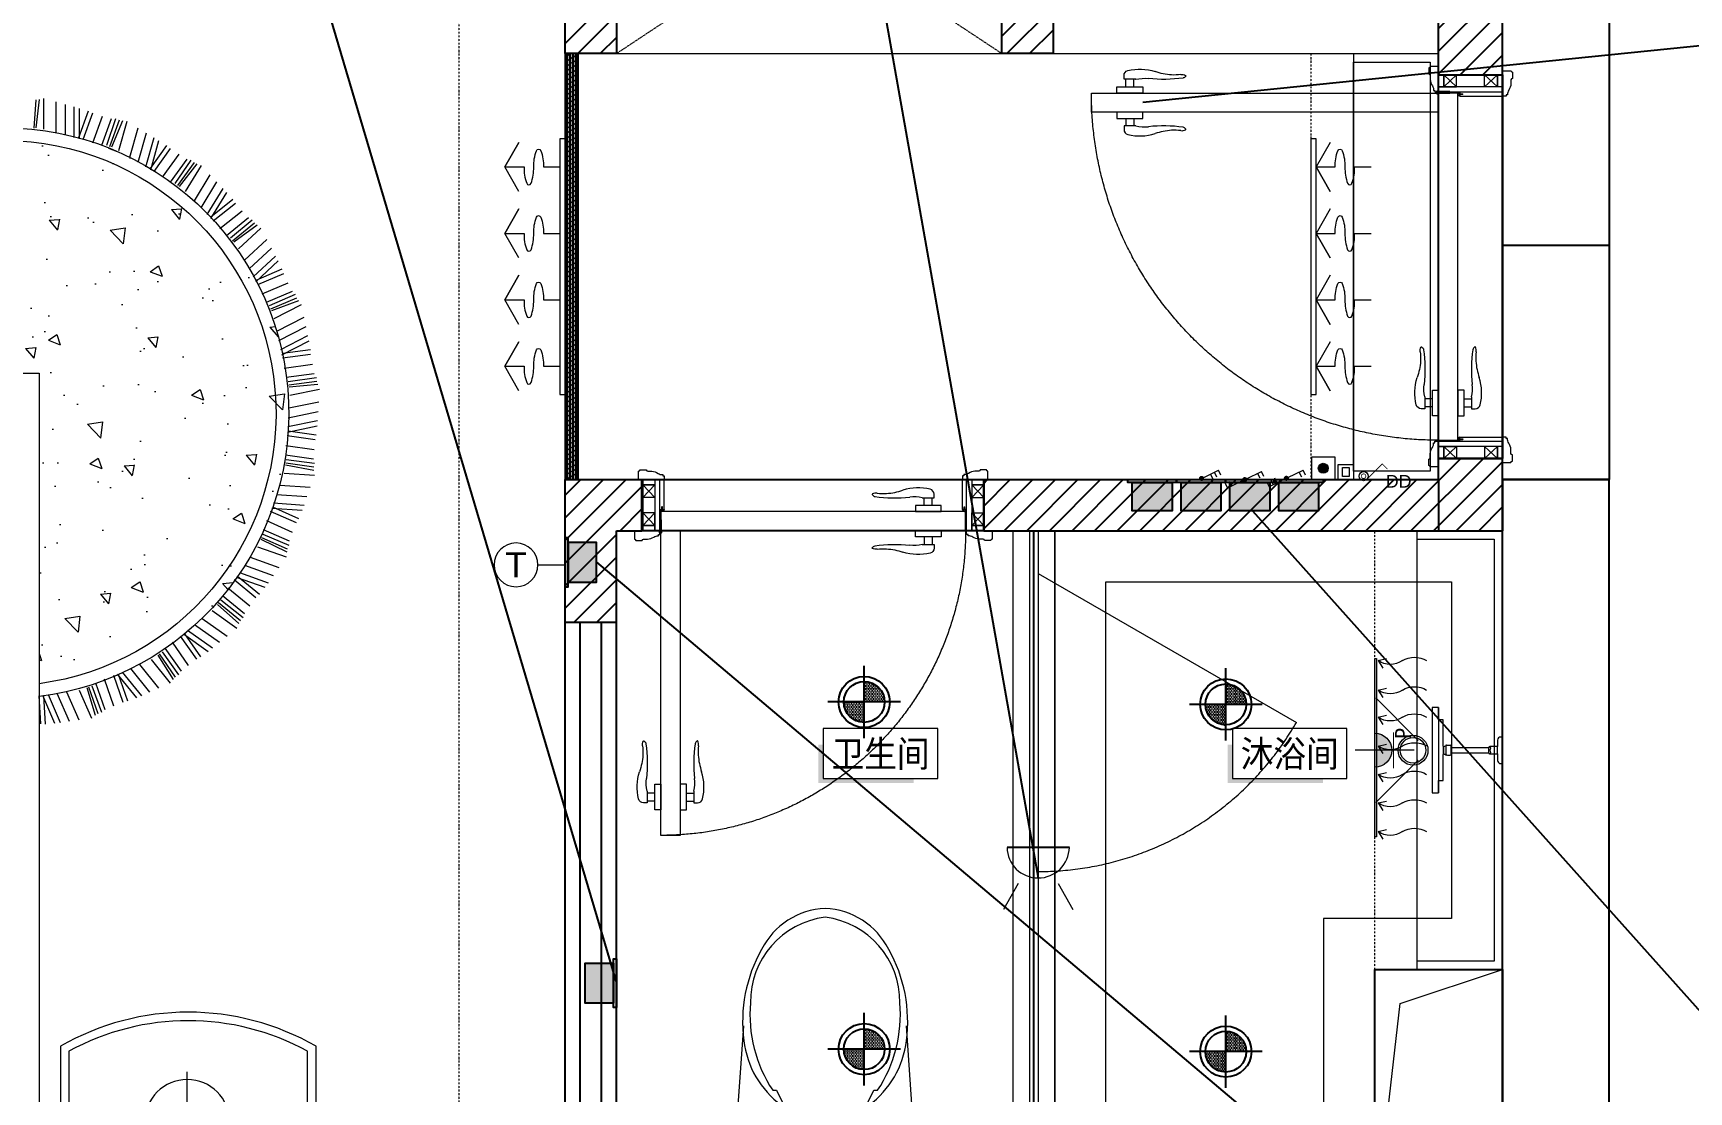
# Model space of a CAD drawing. Header units: millimetres. Extents: x 130143 to 328923, y 19139 to 134795.
# Drawn here: x 225500 to 231330, y 31459 to 35187 of the extents above; entities that cross this region are included whole.
import ezdxf
from ezdxf.enums import TextEntityAlignment as Align

# ---------------------------------------------------------------- set-up
doc = ezdxf.new("R2010")
doc.units = ezdxf.units.MM
doc.header["$LTSCALE"] = 10
for name, pattern in [('ACAD_ISO03W100', [30, 12, -18]), ('DASH', [8.89, 6.35, -2.54]), ('DASHDOT2', [12.7, 6.35, -3.175, 0, -3.175]), ('DASHED2', [0.375, 0.25, -0.125]), ('DOTE', [61.468, 50.8, -5.08, 0.508, -5.08]), ('HIDDEN', [9.525, 6.35, -3.175])]:
    doc.linetypes.add(name, pattern=pattern)
doc.layers.get('Defpoints').update_dxf_attribs({"color": 250})
for name, color, linetype in [('EM-开关插座(0.12)-DOM', 61, 'Continuous'), ('T★★05-天花灯具', 4, 'Continuous'), ('WALL_NEW【新建墙体】', 4, 'Continuous'), ('WALL_REMOVE【拆除墙体】', 6, 'Continuous'), ('WALL【墙体】', 7, 'Continuous'), ('新建墙体图', 255, 'Continuous')]:
    doc.layers.add(name, color=color, linetype=linetype)
for name, color, linetype, lineweight in [('FC-Doorsill【门槛线】', 8, 'Continuous', 0), ('FC-Material【地坪分割线】', 138, 'Continuous', 0), ('FF-ART【装饰、挂画】', 120, 'Continuous', 0), ('FF-Door【门】', 51, 'Continuous', 0), ('FF-FIXT【洁具】', 31, 'Continuous', 0), ('FF-MT【门套】', 20, 'Continuous', 0), ('FF-Socket【电气】', 124, 'Continuous', 0), ('FF-Text【平面文字】', 2, 'Continuous', 0), ('FF-【活动成品家具】', 51, 'Continuous', 0), ('Fine【细线】', 250, 'Continuous', 0), ('RC-Lamplight【灯带】', 205, 'DASHDOT2', 0), ('RC-Lamps【天花灯具】', 2, 'Continuous', 0), ('RC-Modelling【天花造型】', 30, 'Continuous', 0), ('邦威智能化', 7, 'Continuous', 18)]:
    doc.layers.add(name, color=color, linetype=linetype, lineweight=lineweight)
doc.styles.add('ar', font='arial.ttf')
doc.styles.add('宋体', font='', dxfattribs={"width": 0.8})
doc.styles.add('文字', font='')
doc.styles.get('宋体').set_extended_font_data('SimSun')
doc.styles.get('文字').set_extended_font_data('SimSun')

# ---------------------------------------------------------------- blocks, each defined once
blk = doc.blocks.new('马桶平面15')
at = {"color": 251}
for p, q in [((-182.4, 735.2), (-182.4, 743.3)), ((-175.9, 735.1), (-175.9, 743.3)), ((-168.6, 743.3), (-168.6, 735.1)), ((-164.1, 735.1), (-187.7, 735.1))]:
    blk.add_line(p, q, dxfattribs=at)
for points in [[(-171.3, 714.9, 0.288575), (-152.8, 725.1, 0.464141), (-158.6, 735.1), (-164.1, 735.1), (-164.1, 743.3), (-187.7, 743.3), (-187.7, 743.3), (-187.7, 735.1), (-193.2, 735.1, 0.464141), (-199, 725.1, 0.288575), (-180.5, 714.9)], [(-61.5, 462.9), (-61.5, 484.4, -1), (-38, 484.4), (-38, 480.5)], [(109.7, 462.9), (109.7, 484.4, 1), (86.2, 484.4), (86.2, 480.5)], [(26.7, 460.2), (121.9, 460.2), (138.7, 426.6), (147.1, 426.6, -0.17108), (199.3, 221.2, -0.383832), (24.1, 20.6, -0.383832), (-151.1, 221.2, -0.17108), (-98.9, 426.6), (-90.5, 426.6), (-73.7, 460.2), (121.9, 460.2)]]:
    blk.add_lwpolyline(points, format="xyb", dxfattribs=at)
for points in [[(24.1, 519.2, -0.023855), (-216.9, 530.8, -0.42765), (-242.5, 555.3), (-242.5, 695.1, -0.382307), (-220.4, 714.9), (24.1, 714.9), (268.6, 714.9, -0.382307), (290.7, 695.1), (290.7, 555.3, -0.42765), (265.1, 530.8, -0.023855)], [(24.1, 0, -0.272339), (-125.1, 96, -0.163159), (-166.6, 310.4, -0.20934), (-78.5, 461.5), (24.1, 461.5), (126.7, 461.5, -0.20934), (214.8, 310.4, -0.163159), (173.3, 96, -0.272339)]]:
    blk.add_lwpolyline(points, format="xyb", close=True)
for points in [[(-242.5, 617.1), (-242.5, 562.2), (-279.9, 562.2, -0.414214), (-289.9, 572.2), (-289.9, 607.1, -0.414214), (-279.9, 617.1)], [(-242.5, 617.1), (-242.5, 562.2), (-256.2, 562.2, -0.414214), (-266.2, 572.2), (-266.2, 607.1, -0.414214), (-256.2, 617.1)], [(-54.5, 475.5), (-54.5, 470.3, 0.414214), (-49.5, 465.3), (-38.7, 465.3, 0.58538), (-38.5, 470.3), (-38.5, 475.5, 0.58538), (-38.7, 480.5), (-49.5, 480.5, 0.414214)], [(102.7, 475.5), (102.7, 470.3, -0.414214), (97.7, 465.3), (86.9, 465.3, -0.58538), (86.7, 470.3), (86.7, 475.5, -0.58538), (86.9, 480.5), (97.7, 480.5, -0.414214)]]:
    blk.add_lwpolyline(points, format="xyb", close=True, dxfattribs=at)
for points in [[(-184.4, 527.9), (-167.1, 275.7)], [(232.6, 527.9), (215.3, 275.7)]]:
    blk.add_lwpolyline(points)
for centre, radius, start, end in [((-185.1, 755.7), 31.4, 242.8818, 319.142), ((-173.5, 774.1), 53.1, 240.7977, 292.8926), ((-262.7, 600.1), 28.1, 165.5916, 262.7603), ((-267.7, 612.3), 22.8, 193.4235, 273.8412), ((-231.7, 638.1), 46.4, 221.9148, 256.4413), ((180.7, 814.1), 492.5, 204.8643, 210.765)]:
    blk.add_arc(centre, radius, start, end, dxfattribs=at)
blk = doc.blocks.new('花洒平面')
at = {"color": 8}
for p, q in [((0, 207.8), (0, 345.7)), ((-23.2, 198.2), (-122.7, 297.6)), ((23.2, 198.2), (122.7, 297.6)), ((100, 150), (-100, 150)), ((11, 121.4), (-11, 121.4)), ((10, 139.4), (-10, 139.4)), ((9.5, 133.4), (-9.5, 133.4)), ((7.6, 138.4), (-7.5, 138.4)), ((6, 119.4), (-6, 119.4)), ((-8.5, 12), (8.5, 12)), ((-6.5, 32), (6.5, 32))]:
    blk.add_line(p, q, dxfattribs=at)
blk.add_lwpolyline([(11, 131.4, 0.992115), (11, 133.4), (9.5, 133.4, 0.130917), (7.6, 138.4), (9.5, 138.4, 0.413995), (10, 139.4), (71.3, 139.4), (71.3, 150), (100, 150), (100, 165), (-100, 165), (-100, 150), (-71.3, 150), (-71.3, 139.4), (-10, 139.4, 0.413995), (-9.5, 138.4), (-7.5, 138.4, 0.130917), (-9.5, 133.4), (-11, 133.4, 0.992115), (-11, 131.4, 0.003958), (-11, 131.4, 0.080962), (-11, 121.4, 1), (-11, 119.4), (-6, 119.4), (-6, 32), (-6.5, 32, 0.414214), (-8.5, 30), (-8.5, 12), (-21, 12, 0.261972), (-31, 7), (-31, 0), (31, 0), (31, 7, 0.261972), (21, 12), (8.5, 12), (8.5, 30, 0.414214), (6.5, 32), (6, 32), (6, 119.4), (11, 119.4, 1), (11, 121.4, 0.080962), (11, 131.4)], format="xyb")
blk.add_lwpolyline([(8.5, 30, -0.375464), (2.6, 29, 0.238002), (-2.6, 29, -0.375464), (-8.5, 30)], format="xyb", dxfattribs=at)
for radius in [35, 30]:
    blk.add_circle((0, 210), radius, dxfattribs=at)
blk = doc.blocks.new('1800平10108344')
h = blk.add_hatch()
h.set_pattern_fill('AR-CONC', color=8, scale=40, style=0)
h.set_pattern_definition([(50, (-6066.9, -21172.5), (286.904, -25.1009), [30, -330]), (355, (-6066.9, -21172.5), (-55.5005, 300.877), [24, -264]), (100.4514, (-6043, -21174.58), (231.4038, 275.7758), [25.496, -280.457]), (46.1842, (-6066.9, -21092.5), (426.8964, -66.2076), [45, -495]), (96.6356, (-6031.33, -21098), (373.865, 389.647), [38.244, -420.685]), (351.1842, (-6066.9, -21092.5), (373.865, 389.6474), [36, -396]), (21, (-6026.9, -21112.5), (238.7628, -161.0476), [30, -330]), (326, (-6026.9, -21112.5), (97.326, 290.06), [24, -264]), (71.4514, (-6007, -21125.9), (336.089, 129.0122), [25.496, -280.457]), (37.5, (-6066.9, -21172.49), (4.86394, 133.15754), [0, -260.8, 0, -268, 0, -265]), (7.5, (-6066.9, -21172.49), (105.2278, 157.7647), [0, -152.8, 0, -254.8, 0, -101]), (327.5, (-6156.1, -21172.49), (213.52897, -9.02195), [0, -100, 0, -312, 0, -414]), (317.5, (-6196.1, -21172.49), (233.2745, 40.042), [0, -130, 0, -207.2, 0, -294])])
h.paths.add_polyline_path([(895.8, -677.7), (147.8, -677.7, 2.020977), (895.8, 81.4)])
at = {"ltscale": 300}
for p, q in [((895.8, -677.7), (895.8, 1322.3)), ((-904.2, -677.7), (895.8, -677.7))]:
    blk.add_line(p, q, dxfattribs=at)
at = {"color": 8}
for p, q in [((1243.4, 1203), (1243.4, 962.6)), ((899.7, 145.8), (895.5, 79.5)), ((903.8, 78.5), (932.2, 144.2)), ((910.9, 146.3), (906.7, 79.9)), ((916.7, 76.7), (945.1, 142.4)), ((937.5, 73.8), (965.9, 139.5)), ((960.2, 70.6), (988.6, 136.3)), ((989.9, 66.4), (1018.3, 132.1)), ((1027.8, 125.9), (1008.4, 61.1)), ((1034.2, 122), (1012.2, 59.2)), ((1042.9, 119.1), (1020.2, 56.7)), ((1050.7, 112.5), (1028.8, 49.7)), ((1070.9, 103.7), (1048.9, 40.9)), ((1093.2, 95), (1071.3, 32.2)), ((1079, 29), (1124.1, 84.6)), ((1104.1, 92.4), (1082.2, 29.6)), ((1090.9, 23.8), (1136, 79.4)), ((1110.1, 15.4), (1155.2, 71)), ((1131.2, 6.2), (1176.3, 61.8)), ((1158.6, -5.8), (1203.7, 49.8)), ((1211.2, 41.2), (1175, -15.9)), ((1216.2, 35.7), (1178.2, -18.8)), ((1223.9, 30.6), (1185.2, -23.4)), ((1229.7, 22.1), (1191.6, -32.4)), ((1246.7, 8.2), (1208.6, -46.3)), ((1265.8, -6.2), (1227.8, -60.7)), ((1234.4, -65.9), (1292.8, -24.5)), ((1275.6, -11.6), (1237.6, -66.1)), ((1244.4, -74.1), (1302.8, -32.7)), ((1260.6, -87.4), (1319.1, -46)), ((1278.4, -101.9), (1336.8, -60.5)), ((1301.6, -120.9), (1360, -79.5)), ((1364.9, -89.8), (1314.6, -135)), ((1368.3, -96.5), (1316.9, -138.7)), ((1374.3, -103.4), (1322.4, -145)), ((1377.5, -113.1), (1326.2, -155.4)), ((1390.2, -131.1), (1338.8, -173.4)), ((1404.7, -150.2), (1353.4, -192.4)), ((1358.3, -199.2), (1425.8, -175.1)), ((1412.7, -158), (1361.3, -200.3)), ((1365.8, -209.8), (1433.2, -185.7)), ((1377.8, -227), (1445.3, -202.9)), ((1391, -245.8), (1458.4, -221.7)), ((1408.2, -270.3), (1475.6, -246.2)), ((1477.6, -257.4), (1417, -287.4)), ((1479, -264.7), (1418.2, -291.5)), ((1483, -273.1), (1421.8, -299.1)), ((1483.5, -283.3), (1422.6, -310.1)), ((1490.8, -304), (1429.9, -330.8)), ((1499.7, -326.3), (1438.8, -353.1)), ((1505.2, -336), (1444.4, -362.8)), ((1441.8, -360.9), (1513.2, -355.9)), ((1446.1, -373.2), (1517.5, -368.2)), ((1453, -393), (1524.4, -388)), ((1460.7, -414.7), (1532.1, -409.7)), ((1470.6, -442.9), (1542, -437.9)), ((1540.9, -449.2), (1474.4, -461.7)), ((1540.3, -456.7), (1474.5, -466.1)), ((1541.8, -465.7), (1475.9, -474.3)), ((1539.5, -475.7), (1473.7, -485.1)), ((1541, -497.7), (1475.1, -507.1)), ((1543.5, -521.5), (1477.7, -530.9)), ((1478.4, -539.3), (1548.5, -553.7)), ((1546.2, -532.4), (1480.4, -541.8)), ((1479.3, -552.2), (1549.4, -566.7)), ((1480.6, -573.1), (1550.8, -587.6)), ((1482.1, -596.1), (1552.3, -610.5)), ((1546.5, -667.1), (1480.7, -657.6)), ((1547.5, -658), (1481.6, -649.3)), ((1550, -651), (1482.7, -645.1)), ((1484.1, -626), (1554.2, -640.4)), ((1537.1, -697.7), (1471.2, -689)), ((1541.6, -676.2), (1475.7, -667.5)), ((1463, -733.5), (1526.6, -766.4)), ((1465.6, -720.8), (1529.3, -753.7)), ((1532.8, -732.5), (1466.9, -723.8)), ((1533.1, -721.3), (1467.2, -712.6)), ((1453.9, -776.5), (1517.5, -809.4)), ((1458.6, -754.1), (1522.2, -786.9)), ((1447.7, -805.9), (1511.3, -838.7)), ((1489.5, -869.7), (1428.4, -843.6)), ((1496.7, -862.4), (1435.9, -835.4)), ((1500.1, -853.8), (1439, -827.7)), ((1504.4, -847.8), (1441.2, -823.9)), ((1404.3, -892.2), (1456.7, -941)), ((1469.2, -910.9), (1408, -884.8)), ((1479.4, -889.2), (1418.2, -863)), ((1388.6, -922.3), (1441, -971.1)), ((1398.3, -903.8), (1450.7, -952.5)), ((1465.8, -921.6), (1404.7, -895.4)), ((1364.1, -969.3), (1416.5, -1018)), ((1378, -942.7), (1430.4, -991.5)), ((1387.2, -1042.1), (1335.4, -1000.4)), ((1396, -1036.9), (1344.8, -994.6)), ((1401.6, -1029.6), (1349.8, -987.9)), ((1407.4, -1024.9), (1352.9, -984.9)), ((1350.4, -1085.6), (1298.6, -1043.9)), ((1299, -1040.7), (1336.4, -1101.8)), ((1356.4, -1076.2), (1304.6, -1034.5)), ((1372.1, -1058.1), (1320.3, -1016.4)), ((1260.1, -1082.2), (1297.4, -1143.3)), ((1275.8, -1065.5), (1313.1, -1126.6)), ((1290.2, -1050.2), (1327.5, -1111.3)), ((1242.1, -1180.4), (1203.5, -1126.3)), ((1252, -1177.8), (1214.1, -1123.2)), ((1259.4, -1172.3), (1220.8, -1118.2)), ((1266.3, -1169.4), (1224.6, -1116.1)), ((1239.5, -1104.1), (1276.8, -1165.2)), ((1146.5, -1162), (1165.9, -1230.9)), ((1194.9, -1212.4), (1156.3, -1158.3)), ((1157.6, -1155.3), (1177, -1224.2)), ((1203.3, -1205), (1164.7, -1150.9)), ((1223.3, -1191.7), (1184.7, -1137.6)), ((1083.2, -1200.3), (1102.6, -1269.2)), ((1108.9, -1184.8), (1128.3, -1253.7)), ((1128.5, -1172.9), (1148, -1241.8)), ((935.6, -1242.7), (935.7, -1314.3)), ((957.8, -1236.6), (957.9, -1308.2)), ((978, -1231), (978.1, -1302.6)), ((1011, -1292.5), (988.4, -1230)), ((990.5, -1227.5), (990.6, -1299.1)), ((1021.1, -1287.6), (998.5, -1225.1)), ((1043.9, -1280.3), (1021.3, -1217.8)), ((1065.1, -1274.4), (1042.5, -1211.9)), ((1075.4, -1274.6), (1053.6, -1211.8)), ((1083.9, -1271.3), (1061.3, -1208.8)), ((1091.3, -1270.3), (1065.6, -1207.8)), ((888.3, -1319.3), (883.4, -1253)), ((895.6, -1320.4), (887.7, -1253.2)), ((906.7, -1250.7), (906.9, -1322.3))]:
    blk.add_line(p, q, dxfattribs=at)
at = {"ltscale": 300}
blk.add_lwpolyline([(1545.8, 1322.3), (1545.8, 902.3, -0.266667), (945.8, 902.3), (945.8, 1322.3)], format="xyb", dxfattribs=at)
at = {"color": 8}
blk.add_lwpolyline([(1525.8, 1322.3), (1525.8, 914, -0.256108), (965.8, 914), (965.8, 1322.3)], format="xyb", dxfattribs=at)
blk.add_circle((1243.4, 1080), 99.6, dxfattribs=at)
at = {"ltscale": 300}
blk.add_arc((811.5, -583.5), 670.3, 188.0791, 82.7724, dxfattribs=at)
at = {"color": 8}
blk.add_arc((811.5, -583.5), 640.3, 188.4604, 82.4318, dxfattribs=at)
blk = doc.blocks.new('DOORBLK101')
blk.add_line((-0.5, 0), (0, 0.866))
at = {"color": 8, "linetype": 'HIDDEN', "ltscale": 10}
blk.add_arc((-0.5, 0), 1, 0, 60, dxfattribs=at)
blk = doc.blocks.new('hlw_3_1200_120')
for p, q in [((-0.5, 0.05), (0.5, 0.05)), ((-0.5, -0.05), (0.5, -0.05))]:
    blk.add_line(p, q)
at = {"linetype": 'HIDDEN', "ltscale": 15}
for p, q in [((-0.5, 0.0208), (0.5, 0.0208)), ((-0.5, -0.0208), (0.5, -0.0208))]:
    blk.add_line(p, q, dxfattribs=at)
blk = doc.blocks.new('门套线03')
at = {"ltscale": 100}
blk.add_lwpolyline([(60, 0), (60, 19.7, -0.339185), (56.6, 23.1), (42, 23.1, -0.360475), (38.5, 19.7), (29.2, 19.7, 0.137802), (14.5, 14.7, -0.16589), (3.4, 11.9), (3.4, 8.7), (0, 8.7), (0, 0)], format="xyb", close=True, dxfattribs=at)
blk = doc.blocks.new('HL_Door_Hinge')
at = {"color": 0, "linetype": 'DOTE', "ltscale": 0.04}
for p, q in [((-4, 3), (4, 3)), ((0, -1), (0, 7))]:
    blk.add_line(p, q, dxfattribs=at)
at = {"color": 0, "linetype": 'DASH', "ltscale": 5}
for p, q in [((-2, -26), (-2, 0.8)), ((-0.5, -26), (-0.5, 0)), ((0.5, -26), (0.5, 0)), ((2, -26), (2, 0.8)), ((-0.5, -26), (-2, -26)), ((0.5, -26), (2, -26))]:
    blk.add_line(p, q, dxfattribs=at)
for radius in [3, 2]:
    blk.add_circle((0, 3), radius, dxfattribs=at)
blk = doc.blocks.new('HL_Door_Seal')
at = {"color": 0}
for p, q in [((5, 0), (-5, 0)), ((-1, 6), (-0.5, 6.5)), ((-1, 6), (-0.5, 6)), ((-1, 5.5), (-0.5, 6)), ((-1, 5.5), (-0.5, 5.5)), ((-1, 5), (-0.5, 5.5)), ((-1, 4.5), (-0.5, 5)), ((-1, 5), (-0.5, 5)), ((-1, 4.5), (-0.5, 4.5)), ((-1, 4), (-0.5, 4.5)), ((-1, 4), (-0.5, 4)), ((-1, 3.5), (-0.5, 4)), ((-1, 3.5), (-0.5, 3.5)), ((-1, 3), (-0.5, 3.5)), ((-1, 3), (-0.5, 3)), ((-1, 2.5), (-0.5, 3)), ((-1, 2.5), (-0.5, 2.5)), ((-1, 2), (-0.5, 2.5)), ((-1, 2), (-0.5, 2)), ((-1, 1.5), (-0.5, 2)), ((-1, 1.5), (-0.5, 1.5)), ((-1, 1), (-0.5, 1.5)), ((-1, 1), (-0.5, 1)), ((-1, 0.5), (-0.5, 1)), ((-1, 0.5), (-0.5, 0.5)), ((-1, 0), (-0.5, 0.5)), ((-0.5, 6.5), (0.5, 6.5)), ((1, 6), (0.5, 6.5)), ((1, 6), (0.5, 6)), ((1, 5.5), (0.5, 6)), ((1, 5.5), (0.5, 5.5)), ((1, 5), (0.5, 5.5)), ((1, 5), (0.5, 5)), ((1, 4.5), (0.5, 5)), ((1, 4.5), (0.5, 4.5)), ((1, 4), (0.5, 4.5)), ((1, 4), (0.5, 4)), ((1, 3.5), (0.5, 4)), ((1, 3.5), (0.5, 3.5)), ((1, 3), (0.5, 3.5)), ((1, 3), (0.5, 3)), ((1, 2.5), (0.5, 3)), ((1, 2.5), (0.5, 2.5)), ((1, 2), (0.5, 2.5)), ((1, 2), (0.5, 2)), ((1, 1.5), (0.5, 2)), ((1, 1.5), (0.5, 1.5)), ((1, 1), (0.5, 1.5)), ((1, 1), (0.5, 1)), ((1, 0.5), (0.5, 1)), ((1, 0.5), (0.5, 0.5)), ((1, 0), (0.5, 0.5))]:
    blk.add_line(p, q, dxfattribs=at)
blk.add_lwpolyline([(-3.9, -1, 0.774597), (3.9, -1)], format="xyb", close=True, dxfattribs=at)
blk.add_arc((0, 0), 5, 180, 0.0005, dxfattribs=at)
blk = doc.blocks.new('门把手02')
at = {"color": 250}
for p, q in [((-13.5, 32.2), (-13.5, 40.9)), ((-30.4, 14.6), (-15.2, 14.6)), ((-30.4, 0), (-30.4, 14.6)), ((30.4, 0), (-30.4, 0)), ((-15.2, 14.6), (19.6, 14.6)), ((-15.2, 14.6), (19.6, 14.6)), ((12.9, 32.2), (-13.5, 32.2)), ((-9.4, 14.6), (-9.4, 32.2)), ((9.4, 14.6), (9.4, 32.2)), ((19.6, 14.6), (30.4, 14.6)), ((30.4, 14.6), (30.4, 0))]:
    blk.add_line(p, q, dxfattribs=at)
at = {"color": 250, "extrusion": (0, 0, -1)}
for centre, major_axis, start_param, end_param in [((-1.3, 40.9), (-8.59, 8.59), 5.497787, 6.813202), ((23.4, -64.1), (-0.1, 120), -0.233047, 0.306451), ((107.8, 189.2), (1.8, 147), 3.194781, 3.464277), ((105.2, 172), (-91.7, 91.7), 3.813778, 3.981187), ((122.5, 24), (-13.7, 13.7), 0.647464, 1.248663), ((124, 43.6), (5.92, 5.92), 1.238085, 2.228964), ((130.6, 40.4), (-0.729, 0.729), 1.325662, 2.819982), ((12.9, 37.2), (3.58, 3.58), 2.124304, 2.356194), ((33.8, -51.4), (0, 86), -0.231441, 0.114669), ((79.3, 368.4), (-0.1, 336.3), 3.005111, 3.247916)]:
    blk.add_ellipse(centre, major_axis=major_axis, ratio=1, start_param=start_param, end_param=end_param, dxfattribs=at)
blk = doc.blocks.new('hld_1_720_120_门把手02_门套线03_45_0_0_3_40_0_1_1')
at = {"layer": 'FC-Doorsill【门槛线】'}
for p, q in [((-0.5, 0.075), (0.5, 0.075)), ((-0.5, -0.075), (0.5, -0.075))]:
    blk.add_line(p, q, dxfattribs=at)
at = {"layer": 'FF-Door【门】'}
blk.add_lwpolyline([(-0.446875, 0.075), (-0.390625, 0.075), (-0.390625, 0.96875), (-0.446875, 0.96875)], close=True, dxfattribs=at)
at = {"layer": 'FF-Door【门】', "color": 250, "linetype": 'ACAD_ISO03W100', "ltscale": 0.104167}
blk.add_lwpolyline([(-0.446875, 0.075), (0.446875, 0.075), (0.446875, 0.01875), (-0.446875, 0.01875)], close=True, dxfattribs=at)
at = {"layer": 'FF-Door【门】', "color": 8, "linetype": 'HIDDEN', "ltscale": 60}
blk.add_arc((-0.446875, 0.075), 0.89375, 0, 90, dxfattribs=at)
at = {"layer": 'FF-MT【门套】', "color": 250}
for p, q in [((-0.465, 0.06), (-0.5, 0.0225)), ((-0.465, 0.0225), (-0.5, 0.06)), ((0.465, 0.06), (0.5, 0.0225)), ((0.465, 0.0225), (0.5, 0.06)), ((-0.5, -0.0225), (-0.465, -0.06)), ((-0.5, -0.06), (-0.465, -0.0225)), ((0.5, -0.0225), (0.465, -0.06)), ((0.5, -0.06), (0.465, -0.0225))]:
    blk.add_line(p, q, dxfattribs=at)
for points in [[(-0.5, 0.075), (-0.465, 0.075), (-0.465, 0.06), (-0.5, 0.06)], [(-0.465, 0.06), (-0.465, 0.0225), (-0.5, 0.0225), (-0.5, 0.06)], [(-0.465, 0.075), (-0.45, 0.075), (-0.45, -0.075), (-0.465, -0.075)], [(0.465, 0.075), (0.45, 0.075), (0.45, -0.075), (0.465, -0.075)], [(0.5, 0.075), (0.465, 0.075), (0.465, 0.06), (0.5, 0.06)], [(0.465, 0.06), (0.465, 0.0225), (0.5, 0.0225), (0.5, 0.06)], [(-0.5, -0.0225), (-0.5, -0.06), (-0.465, -0.06), (-0.465, -0.0225)], [(0.5, -0.0225), (0.5, -0.06), (0.465, -0.06), (0.465, -0.0225)], [(-0.5, -0.075), (-0.465, -0.075), (-0.465, -0.06), (-0.5, -0.06)], [(0.5, -0.075), (0.465, -0.075), (0.465, -0.06), (0.5, -0.06)]]:
    blk.add_lwpolyline(points, close=True, dxfattribs=at)
at = {"layer": 'FF-MT【门套】'}
for points in [[(-0.5, 0.075), (-0.45, 0.075), (-0.45, 0.0125), (-0.4375, 0.0125), (-0.4375, -0.075), (-0.5, -0.075)], [(0.5, 0.075), (0.45, 0.075), (0.45, 0.0125), (0.4375, 0.0125), (0.4375, -0.075), (0.5, -0.075)]]:
    blk.add_lwpolyline(points, close=True, dxfattribs=at)
at = {"layer": 'FF-Door【门】', "color": 250, "yscale": 0.00125, "zscale": 0.00125}
for name, p, xscale, rotation in [('门把手02', (-0.446875, 0.85625), -0.00125, 90.00000000000593), ('门把手02', (-0.390625, 0.85625), 0.00125, 270.0000000000178), ('HL_Door_Seal', (-0.44375, 0.0125), 0.00125, 180.0000000000119), ('HL_Door_Seal', (0.44375, 0.0125), -0.00125, 180)]:
    blk.add_blockref(name, p, dxfattribs=dict(at, xscale=xscale, rotation=rotation))
at = {"layer": 'FF-Door【门】', "color": 250, "zscale": 0.00125}
for name, p, xscale, yscale in [('门把手02', (0.3375, 0.075), -0.00125, 0.00125), ('HL_Door_Hinge', (-0.448437, 0.075), 0.00125, 0.00125), ('门把手02', (0.3375, 0.01875), -0.00125, -0.00125)]:
    blk.add_blockref(name, p, dxfattribs=dict(at, xscale=xscale, yscale=yscale))
at = {"layer": 'FF-MT【门套】', "zscale": 0.00125}
for p, xscale, yscale in [((-0.45, 0.075), -0.00125, 0.00125), ((0.45, 0.075), 0.00125, 0.00125), ((-0.4375, -0.075), -0.00125, -0.00125), ((0.4375, -0.075), 0.00125, -0.00125)]:
    blk.add_blockref('门套线03', p, dxfattribs=dict(at, xscale=xscale, yscale=yscale))
blk = doc.blocks.new('*U127')
at = {"color": 150}
blk.add_lwpolyline([(-5.38, -2.34), (5.38, -2.34), (5.38, 2.33), (-5.38, 2.33), (-5.38, -2.34)], dxfattribs=at)
at = {"color": 150, "ltscale": 4}
for points in [[(-5.38, 0.83), (-5.83, 0.83), (-5.38, -2.34), (-5.83, -2.79)], [(3.13, -2.34), (3.13, -2.79), (-5.38, -2.34), (-5.83, -2.79)]]:
    blk.add_solid(points, dxfattribs=at)
at = {"color": 2, "ltscale": 4, "style": '文字', "width": 0.9, "flags": 8}
blk.add_attdef('功能区文字', text='', height=2.5, dxfattribs=at).set_placement((0.01, -0.03), align=Align.MIDDLE_CENTER)
blk = doc.blocks.new('hld_1_820_150_门把手02_门套线03_45_0_0_3_40_0_1_1')
at = {"layer": 'FC-Doorsill【门槛线】'}
for p, q in [((-0.5, 0.0833), (0.5, 0.0833)), ((-0.5, -0.0833), (0.5, -0.0833))]:
    blk.add_line(p, q, dxfattribs=at)
at = {"layer": 'FF-Door【门】'}
blk.add_lwpolyline([(-0.4528, 0.0833), (-0.4028, 0.0833), (-0.4028, 0.9889), (-0.4528, 0.9889)], close=True, dxfattribs=at)
at = {"layer": 'FF-Door【门】', "color": 250, "linetype": 'ACAD_ISO03W100', "ltscale": 0.104167}
blk.add_lwpolyline([(-0.4528, 0.0833), (0.4528, 0.0833), (0.4528, 0.0333), (-0.4528, 0.0333)], close=True, dxfattribs=at)
at = {"layer": 'FF-Door【门】', "color": 8, "linetype": 'HIDDEN', "ltscale": 60}
blk.add_arc((-0.4528, 0.0833), 0.9056, 0, 90, dxfattribs=at)
at = {"layer": 'FF-MT【门套】', "color": 250}
for p, q in [((-0.4689, 0.07), (-0.5, 0.0367)), ((-0.4689, 0.0367), (-0.5, 0.07)), ((0.4689, 0.07), (0.5, 0.0367)), ((0.4689, 0.0367), (0.5, 0.07)), ((-0.5, -0.0367), (-0.4689, -0.07)), ((-0.5, -0.07), (-0.4689, -0.0367)), ((0.5, -0.0367), (0.4689, -0.07)), ((0.5, -0.07), (0.4689, -0.0367))]:
    blk.add_line(p, q, dxfattribs=at)
for points in [[(-0.5, 0.0833), (-0.4689, 0.0833), (-0.4689, 0.07), (-0.5, 0.07)], [(-0.4689, 0.07), (-0.4689, 0.0367), (-0.5, 0.0367), (-0.5, 0.07)], [(-0.4689, 0.0833), (-0.4556, 0.0833), (-0.4556, -0.0833), (-0.4689, -0.0833)], [(0.4689, 0.0833), (0.4556, 0.0833), (0.4556, -0.0833), (0.4689, -0.0833)], [(0.5, 0.0833), (0.4689, 0.0833), (0.4689, 0.07), (0.5, 0.07)], [(0.4689, 0.07), (0.4689, 0.0367), (0.5, 0.0367), (0.5, 0.07)], [(-0.5, -0.0367), (-0.5, -0.07), (-0.4689, -0.07), (-0.4689, -0.0367)], [(0.5, -0.0367), (0.5, -0.07), (0.4689, -0.07), (0.4689, -0.0367)], [(-0.5, -0.0833), (-0.4689, -0.0833), (-0.4689, -0.07), (-0.5, -0.07)], [(0.5, -0.0833), (0.4689, -0.0833), (0.4689, -0.07), (0.5, -0.07)]]:
    blk.add_lwpolyline(points, close=True, dxfattribs=at)
at = {"layer": 'FF-MT【门套】'}
for points in [[(-0.5, 0.0833), (-0.4556, 0.0833), (-0.4556, 0.0278), (-0.4444, 0.0278), (-0.4444, -0.0833), (-0.5, -0.0833)], [(0.5, 0.0833), (0.4556, 0.0833), (0.4556, 0.0278), (0.4444, 0.0278), (0.4444, -0.0833), (0.5, -0.0833)]]:
    blk.add_lwpolyline(points, close=True, dxfattribs=at)
at = {"layer": 'FF-Door【门】', "color": 250, "yscale": 0.001111111111111, "zscale": 0.001111111111111}
for name, p, xscale, rotation in [('门把手02', (-0.4528, 0.8889), -0.001111111111111, 90.00000000000593), ('门把手02', (-0.4028, 0.8889), 0.001111111111111, 270.0000000000178), ('HL_Door_Seal', (-0.45, 0.0278), 0.001111111111111, 180.0000000000119), ('HL_Door_Seal', (0.45, 0.0278), -0.001111111111111, 180)]:
    blk.add_blockref(name, p, dxfattribs=dict(at, xscale=xscale, rotation=rotation))
at = {"layer": 'FF-Door【门】', "color": 250, "zscale": 0.001111111111111}
for name, p, xscale, yscale in [('门把手02', (0.3556, 0.0833), -0.001111111111111, 0.001111111111111), ('HL_Door_Hinge', (-0.4542, 0.0833), 0.001111111111111, 0.001111111111111), ('门把手02', (0.3556, 0.0333), -0.001111111111111, -0.001111111111111)]:
    blk.add_blockref(name, p, dxfattribs=dict(at, xscale=xscale, yscale=yscale))
at = {"layer": 'FF-MT【门套】', "zscale": 0.001111111111111}
for p, xscale, yscale in [((-0.4556, 0.0833), -0.001111111111111, 0.001111111111111), ((0.4556, 0.0833), 0.001111111111111, 0.001111111111111), ((-0.4444, -0.0833), -0.001111111111111, -0.001111111111111), ((0.4444, -0.0833), 0.001111111111111, -0.001111111111111)]:
    blk.add_blockref('门套线03', p, dxfattribs=dict(at, xscale=xscale, yscale=yscale))
blk = doc.blocks.new('侧出风')
for points in [[(-291.5, 108.7), (-233.9, 141.6), (-176.3, 108.7), (-233.9, 141.6), (-233.9, 96.9, 0.094519), (-272.2, 90.6, 0.69809), (-272.2, 80.4, 0.094519), (-233.9, 74.1, -0.094519), (-195.6, 67.7, -0.69809), (-195.6, 57.6, -0.094519), (-233.9, 51.2), (-233.9, 12.5)], [(-135.6, 108.7), (-78, 141.6), (-20.3, 108.7), (-78, 141.6), (-78, 96.9, 0.094519), (-116.2, 90.6, 0.69809), (-116.2, 80.4, 0.094519), (-78, 74.1, -0.094519), (-39.7, 67.7, -0.69809), (-39.7, 57.6, -0.094519), (-78, 51.2), (-78, 12.5)], [(20.3, 108.7), (78, 141.6), (135.6, 108.7), (78, 141.6), (78, 96.9, 0.094519), (39.7, 90.6, 0.69809), (39.7, 80.4, 0.094519), (78, 74.1, -0.094519), (116.2, 67.7, -0.69809), (116.2, 57.6, -0.094519), (78, 51.2), (78, 12.5)], [(176.3, 108.7), (233.9, 141.6), (291.5, 108.7), (233.9, 141.6), (233.9, 96.9, 0.094519), (195.6, 90.6, 0.69809), (195.6, 80.4, 0.094519), (233.9, 74.1, -0.094519), (272.2, 67.7, -0.69809), (272.2, 57.6, -0.094519), (233.9, 51.2), (233.9, 12.5)]]:
    blk.add_lwpolyline(points, format="xyb")
blk.add_lwpolyline([(-300, 0), (300, 0), (300, 12.5), (-300, 12.5)], close=True)
blk = doc.blocks.new('侧回风')
for points in [[(-291.5, 45.4), (-233.9, 12.5), (-176.3, 45.4), (-233.9, 12.5), (-233.9, 57.2, -0.094519), (-272.2, 63.5, -0.69809), (-272.2, 73.7, -0.094519), (-233.9, 80, 0.094519), (-195.6, 86.3, 0.69809), (-195.6, 96.5, 0.094519), (-233.9, 102.8), (-233.9, 141.6)], [(-135.6, 45.4), (-78, 12.5), (-20.3, 45.4), (-78, 12.5), (-78, 57.2, -0.094519), (-116.2, 63.5, -0.69809), (-116.2, 73.7, -0.094519), (-78, 80, 0.094519), (-39.7, 86.3, 0.69809), (-39.7, 96.5, 0.094519), (-78, 102.8), (-78, 141.6)], [(20.3, 45.4), (78, 12.5), (135.6, 45.4), (78, 12.5), (78, 57.2, -0.094519), (39.7, 63.5, -0.69809), (39.7, 73.7, -0.094519), (78, 80, 0.094519), (116.2, 86.3, 0.69809), (116.2, 96.5, 0.094519), (78, 102.8), (78, 141.6)], [(176.3, 45.4), (233.9, 12.5), (291.5, 45.4), (233.9, 12.5), (233.9, 57.2, -0.094519), (195.6, 63.5, -0.69809), (195.6, 73.7, -0.094519), (233.9, 80, 0.094519), (272.2, 86.3, 0.69809), (272.2, 96.5, 0.094519), (233.9, 102.8), (233.9, 141.6)]]:
    blk.add_lwpolyline(points, format="xyb")
blk.add_lwpolyline([(-300, 0), (300, 0), (300, 12.5), (-300, 12.5)], close=True)
blk = doc.blocks.new('排气')
at = {"lineweight": 0}
blk.add_hatch(color=256, dxfattribs=at).paths.add_polyline_path([(5.5, 266.1), (0, 266.1), (0, -266.1), (5.5, -266.1)])
for p, q in [((10.1, 250.8), (24.3, 273.1)), ((10.1, 250.8), (35.1, 245.1)), ((10.1, 165.3), (24.3, 187.7)), ((10.1, 165.3), (35.1, 159.7)), ((10.1, 79.9), (24.3, 102.2)), ((10.1, 79.9), (35.1, 74.2)), ((10.1, -4.8), (24.3, 17.5)), ((10.1, -4.8), (35.1, -10.5)), ((10.1, -91.2), (24.3, -68.8)), ((10.1, -91.2), (35.1, -96.8)), ((10.1, -172.1), (24.3, -149.8)), ((10.1, -172.1), (35.1, -177.8)), ((10.1, -260.1), (24.3, -237.8)), ((10.1, -260.1), (35.1, -265.8))]:
    blk.add_line(p, q, dxfattribs=at)
blk.add_lwpolyline([(5.5, 266.1), (0, 266.1), (0, -266.1), (5.5, -266.1)], close=True, dxfattribs=at)
for centre, major_axis, start_param, end_param in [((46.3, 199.4), (44.5, 44.5), 0.170276, 1.40052), ((118.9, 313.4), (51.2, -51.2), 4.972928, 6.022646), ((46.3, 114), (44.5, 44.5), 0.170276, 1.40052), ((118.9, 228), (51.2, -51.2), 4.972928, 6.022646), ((46.3, 28.5), (44.5, 44.5), 0.170276, 1.40052), ((118.9, 142.5), (51.2, -51.2), 4.972928, 6.022646), ((46.3, -56.2), (44.5, 44.5), 0.170276, 1.40052), ((118.9, 57.8), (51.2, -51.2), 4.972928, 6.022646), ((46.3, -142.5), (44.5, 44.5), 0.170276, 1.40052), ((118.9, -28.5), (51.2, -51.2), 4.972928, 6.022646), ((46.3, -223.5), (44.5, 44.5), 0.170276, 1.40052), ((118.9, -109.5), (51.2, -51.2), 4.972928, 6.022646), ((46.3, -311.5), (44.5, 44.5), 0.170276, 1.40052), ((118.9, -197.5), (51.2, -51.2), 4.972928, 6.022646)]:
    blk.add_ellipse(centre, major_axis=major_axis, ratio=1, start_param=start_param, end_param=end_param, dxfattribs=at)
blk = doc.blocks.new('海龙_05068579')
at = {"layer": 'T★★05-天花灯具'}
h = blk.add_hatch(dxfattribs=at)
h.set_pattern_fill('DOTS', color=250, scale=300.055998, style=0)
h.set_pattern_definition([(0, (-1006.7902, 1050.705), (1.905356, 3.810711), [0, -3.810711])])
edge = h.paths.add_edge_path()
edge.add_line((0, 48), (0, 0))
edge.add_line((0, 0), (48, 0))
edge.add_ellipse((0, 0), major_axis=(33.9, 33.9), ratio=1, start_angle=315, end_angle=405)
edge = h.paths.add_edge_path()
edge.add_line((0, 0), (-48, 0))
edge.add_ellipse((0, 0), major_axis=(33.9, 33.9), ratio=1, start_angle=135, end_angle=225)
edge.add_line((0, -48), (0, 0))
at = {"layer": 'T★★05-天花灯具', "color": 8}
for p, q in [((0, -85), (0, 85)), ((85, 0), (-85, 0))]:
    blk.add_line(p, q, dxfattribs=at)
at = {"layer": 'T★★05-天花灯具'}
blk.add_ellipse((0, 0), major_axis=(42.4, 42.4), ratio=1, start_param=5.497787, end_param=11.780972, dxfattribs=at)
at = {"layer": 'T★★05-天花灯具', "color": 8}
blk.add_ellipse((0, 0), major_axis=(33.9, 33.9), ratio=1, start_param=5.497787, end_param=11.780972, dxfattribs=at)
blk = doc.blocks.new('一般插座')
h = blk.add_hatch(color=0)
edge = h.paths.add_edge_path()
edge.add_line((-1.9, 0), (1.9, 0))
edge.add_arc((0, 0), 1.9, 0, 180)
at = {"color": 0, "const_width": 0.1}
for points in [[(0, 3.9), (0, 1.9)], [(-2, 2.1), (2, 2.1)]]:
    blk.add_lwpolyline(points, dxfattribs=at)
at = {"color": 0}
blk.add_lwpolyline([(1.9, 0, 1), (-1.9, 0)], format="xyb", close=True, dxfattribs=at)
blk = doc.blocks.new('暗装排气扇插座')
at = {"color": 0}
blk.add_blockref('一般插座', (0, 0), dxfattribs=at)
at = {"color": 0, "style": '宋体', "flags": 8}
blk.add_attdef('P', (1.28, 2.35), '', height=1.8, dxfattribs=at)
blk = doc.blocks.new('海龙_05063269')
at = {"layer": 'FF-ART【装饰、挂画】'}
for p, q in [((-83.6, 51.4), (-83.6, -51.4)), ((-19.3, 0), (-83.6, 0))]:
    blk.add_line(p, q, dxfattribs=at)
blk.add_circle((32.1, 0), 51.4, dxfattribs=at)
at = {"layer": 'FF-ART【装饰、挂画】', "style": 'ar'}
blk.add_text('T', height=59.4, dxfattribs=at).set_placement((32.1, 0), align=Align.MIDDLE_CENTER)
blk = doc.blocks.new('海龙_05062443')
at = {"layer": 'FF-ART【装饰、挂画】'}
h = blk.add_hatch(color=256, dxfattribs=at)
edge = h.paths.add_edge_path()
edge.add_ellipse((0, 0), major_axis=(-11.6, 0), ratio=1, start_angle=0, end_angle=360)
h = blk.add_hatch(color=256, dxfattribs=at)
edge = h.paths.add_edge_path()
edge.add_arc((0, 0), 11.6, 180, 540, ccw=False)
for p, q in [((-26.8, -26.8), (-26.8, 26.8)), ((-26.8, 26.8), (26.8, 26.8)), ((26.8, 26.8), (26.8, -26.8)), ((26.8, -26.8), (-26.8, -26.8))]:
    blk.add_line(p, q, dxfattribs=at)
blk.add_circle((0, 0), 11.6, dxfattribs=at)
blk.add_circle((0, 0), 11.6, dxfattribs=at)
blk = doc.blocks.new('海龙_05068820')
at = {"layer": 'FF-ART【装饰、挂画】'}
for p, q in [((-17.9, -17.9), (-17.9, 17.9)), ((-17.9, 17.9), (17.9, 17.9)), ((-8.1, 10.3), (8.1, 10.3)), ((-8.1, -10.3), (-8.1, 10.3)), ((8.1, 10.3), (8.1, -10.3)), ((17.9, 17.9), (17.9, -17.9)), ((17.9, -17.9), (-17.9, -17.9)), ((8.1, -10.3), (-8.1, -10.3))]:
    blk.add_line(p, q, dxfattribs=at)
blk = doc.blocks.new('海龙_05067149')
at = {"layer": 'FF-ART【装饰、挂画】'}
for p, q in [((4.2, 2), (39.7, 19.6)), ((36.4, 3.4), (30.6, 15.1)), ((45.5, 7.9), (39.7, 19.6)), ((-45.5, -7.9), (-39.7, -19.6)), ((-4.2, -2), (-39.7, -19.6)), ((-36.4, -3.4), (-30.6, -15.1))]:
    blk.add_line(p, q, dxfattribs=at)
at = {"layer": 'FF-ART【装饰、挂画】', "const_width": 6.08}
blk.add_lwpolyline([(-2.4, 1.4, 1), (3.2, -0.8, 1)], format="xyb", close=True, dxfattribs=at)
blk = doc.blocks.new('海龙_05066079')
at = {"layer": 'FF-ART【装饰、挂画】'}
for p, q in [((-27.3, 1.1), (-21.6, -10.6)), ((4.2, 2), (39.7, 19.6)), ((36.4, 3.4), (30.6, 15.1)), ((45.5, 7.9), (39.7, 19.6)), ((-45.5, -7.9), (-39.7, -19.6)), ((-4.2, -2), (-39.7, -19.6)), ((-36.4, -3.4), (-30.6, -15.1))]:
    blk.add_line(p, q, dxfattribs=at)
at = {"layer": 'FF-ART【装饰、挂画】', "const_width": 6.08}
blk.add_lwpolyline([(-2.4, 1.4, 1), (3.2, -0.8, 1)], format="xyb", close=True, dxfattribs=at)
blk = doc.blocks.new('海龙_05066997')
at = {"layer": 'FF-ART【装饰、挂画】'}
for p, q in [((-17.2, -6.4), (18.3, 11.2)), ((5.9, -9.5), (0.1, 2.2)), ((15, -5), (9.2, 6.7)), ((24, -0.5), (18.3, 11.2))]:
    blk.add_line(p, q, dxfattribs=at)
at = {"layer": 'FF-ART【装饰、挂画】', "const_width": 6.08}
blk.add_lwpolyline([(-23.9, -7.1, 1), (-18.2, -9.2, 1)], format="xyb", close=True, dxfattribs=at)
blk = doc.blocks.new('海龙_05069346')
at = {"layer": 'FF-ART【装饰、挂画】', "const_width": 3.51}
blk.add_lwpolyline([(-112.4, -1.9, 1), (-91, -1.9, 1)], format="xyb", close=True, dxfattribs=at)
blk.add_lwpolyline([(-86.5, -17), (-13.8, 55.7), (10.4, 31.5)], dxfattribs=at)
at = {"layer": 'FF-ART【装饰、挂画】'}
blk.add_circle((-101.7, -1.9), 21.4, dxfattribs=at)
at = {"layer": 'FF-ART【装饰、挂画】', "style": 'ar'}
blk.add_text('DD', height=59.43, dxfattribs=at).set_placement((3.2, -55.7))
blk = doc.blocks.new('A$C0BEE72F1')
at = {"layer": 'EM-开关插座(0.12)-DOM'}
blk.add_hatch(color=250, dxfattribs=at).paths.add_polyline_path([(8, 55), (8, 5), (78, 5), (78, 55)])
for points in [[(78, 5), (78, 55), (8, 55), (8, 5)], [(0, 0), (86, 0), (86, 5), (0, 5)]]:
    blk.add_lwpolyline(points, close=True, dxfattribs=at)

msp = doc.modelspace()

# ---------------------------------------------------------------- hatches: boundary and pattern name
at = {"layer": 'FC-Material【地坪分割线】'}
h = msp.add_hatch(dxfattribs=at)
h.set_pattern_fill('胶合板', color=8, scale=0.045, angle=90, pattern_type=2)
h.set_pattern_definition([(135, (227372.436, 33614.352), (-8.46407, -8.46407), []), (90, (227376.531, 33614.352), (-11.25, 7e-16), []), (90, (227369.781, 33614.352), (-11.25, 7e-16), [])])
h.paths.add_polyline_path([(227418.53091, 35114.2841), (227373.53091, 35114.2841), (227373.53091, 33614.35152), (227418.53091, 33614.35152)])
at = {"layer": 'WALL_NEW【新建墙体】'}
h = msp.add_hatch(dxfattribs=at)
h.set_pattern_fill('ANSI31', color=8, scale=17.716535)
h.set_pattern_definition([(45, (227496.73, 35114.284), (-39.77476, 39.77476), [])])
h.paths.add_polyline_path([(227553.53091, 36014.2841), (227373.53091, 36014.2841), (227373.53091, 35114.2841), (227553.53091, 35114.2841)])
h.paths.add_polyline_path([(229091.03091, 36014.2841), (228911.03091, 36014.2841), (228911.03091, 35114.2841), (229091.03091, 35114.2841)])
h.paths.add_polyline_path([(230673.53091, 36014.2841), (230448.53091, 36014.2841), (230448.53091, 35039.31781), (230673.53091, 35039.31781)])
h.paths.add_polyline_path([(230673.53091, 33614.35152), (230673.53091, 33689.31781), (230448.53091, 33689.31781), (230448.53091, 33614.35152), (228846.73266, 33614.35152), (228846.73266, 33434.35152), (230673.53091, 33434.35152)])
h.paths.add_polyline_path([(227553.53091, 33434.35152), (227643.53091, 33434.35152), (227643.53091, 33614.35152), (227373.53091, 33614.35152), (227373.53091, 33111.81781), (227553.53091, 33111.81781)])

# ---------------------------------------------------------------- linework, layer by layer
at = {"layer": 'Defpoints'}
msp.add_line((229023.53091, 30989.2841), (229023.53091, 33434.35152), dxfattribs=at)
at = {"layer": 'FC-Material【地坪分割线】'}
for p, q in [((227373.53091, 35114.2841), (227373.53091, 33614.35152)), ((227418.53091, 35114.2841), (227418.53091, 33614.35152))]:
    msp.add_line(p, q, dxfattribs=at)
for points in [[(228950.13178, 33434.35152), (229096.93003, 33434.35152), (229096.93003, 30989.2841), (228950.13178, 30989.2841)], [(229276.93003, 33254.35152), (230493.53091, 33254.35152), (230493.53091, 32069.2841), (230043.53091, 32069.2841), (230043.53091, 31169.2841), (229276.93003, 31169.2841)]]:
    msp.add_lwpolyline(points, close=True, dxfattribs=at)
msp.add_lwpolyline([(229096.93003, 33434.35152), (230673.53091, 33434.35152), (230673.53091, 31889.2841), (230223.53091, 31889.2841), (230223.53091, 30989.2841), (229096.93003, 30989.2841), (229096.93003, 33434.35152)], dxfattribs=at)
at = {"layer": 'FF-FIXT【洁具】'}
for p, q in [((229008.53091, 33434.35152), (229008.53091, 30989.2841)), ((229023.53091, 33434.35152), (229023.53091, 30989.2841)), ((229038.53091, 33434.35152), (229038.53091, 30989.2841))]:
    msp.add_line(p, q, dxfattribs=at)
at = {"layer": 'Fine【细线】', "color": 250}
msp.add_lwpolyline([(230223.53091, 30989.2841), (230313.53091, 31769.2841), (230673.53091, 31889.2841)], dxfattribs=at)
at = {"layer": 'RC-Lamplight【灯带】', "ltscale": 0.1}
for p, q in [((229998.53091, 35114.2841), (229998.53091, 33614.35152)), ((230223.53091, 31889.2841), (230223.53091, 33434.35152))]:
    msp.add_line(p, q, dxfattribs=at)
msp.add_lwpolyline([(221343.53091, 35639.2841), (226998.53091, 35639.2841), (226998.53091, 31364.2841), (221343.53091, 31364.2841)], close=True, dxfattribs=at)
at = {"layer": 'RC-Lamps【天花灯具】', "color": 8, "linetype": 'DASHED2'}
for p, q in [((227553.53091, 35114.2841), (228911.03091, 36014.2841)), ((227553.53091, 36014.2841), (228911.03091, 35114.2841))]:
    msp.add_line(p, q, dxfattribs=at)
at = {"layer": 'RC-Modelling【天花造型】'}
for p, q in [((230148.53091, 35114.2841), (230148.53091, 33614.35152)), ((230148.53091, 35114.2841), (230448.53091, 35114.2841)), ((230448.53091, 35114.2841), (230448.53091, 33614.35152)), ((230373.53091, 31889.2841), (230373.53091, 33434.35152))]:
    msp.add_line(p, q, dxfattribs=at)
for points in [[(220968.53091, 36014.2841), (227373.53091, 36014.2841), (227373.53091, 30989.2841), (220968.53091, 30989.2841)], [(220968.53091, 36014.2841), (227373.53091, 36014.2841), (227373.53091, 30989.2841), (220968.53091, 30989.2841)], [(227373.53091, 35114.2841), (230148.53091, 35114.2841), (230148.53091, 33614.35152), (227373.53091, 33614.35152)], [(230148.53091, 35084.2841), (230418.53091, 35084.2841), (230418.53091, 33644.35152), (230148.53091, 33644.35152)], [(230373.53091, 33434.35152), (230673.53091, 33434.35152), (230673.53091, 31889.2841), (230373.53091, 31889.2841)], [(230373.53091, 33404.35152), (230643.53091, 33404.35152), (230643.53091, 31919.2841), (230373.53091, 31919.2841)]]:
    msp.add_lwpolyline(points, close=True, dxfattribs=at)
for points in [[(227373.53091, 35114.2841), (227553.53091, 35114.2841), (227553.53091, 36014.2841), (228911.03091, 36014.2841), (228911.03091, 35114.2841), (229091.03091, 35114.2841), (229091.03091, 36014.2841), (230448.53091, 36014.2841), (230448.53091, 33614.35152), (227373.53091, 33614.35152), (227373.53091, 35114.2841)], [(227553.53091, 33434.35152), (230673.53091, 33434.35152), (230673.53091, 31889.2841), (230223.53091, 31889.2841), (230223.53091, 30989.2841), (227553.53091, 30989.2841), (227553.53091, 33434.35152)]]:
    msp.add_lwpolyline(points, dxfattribs=at)
at = {"layer": 'WALL_NEW【新建墙体】'}
for p, q in [((230448.53091, 33614.35152), (230448.53091, 36014.2841)), ((230673.53091, 33614.35152), (230673.53091, 36014.2841)), ((230448.53091, 35039.31781), (230673.53091, 35039.31781)), ((230448.53091, 33689.31781), (230673.53091, 33689.31781)), ((227373.53091, 33111.81781), (227373.53091, 33614.35152)), ((227373.53091, 33614.35152), (227643.53091, 33614.35152)), ((227643.53091, 33434.35152), (227643.53091, 33614.35152)), ((228846.73266, 33434.35152), (228846.73266, 33614.35152)), ((228846.73266, 33614.35152), (230448.53091, 33614.35152)), ((230448.53091, 33614.35152), (230448.53091, 33434.35152)), ((230673.53091, 33614.35152), (230748.53091, 33614.35152)), ((230673.53091, 33614.35152), (230673.53091, 33434.35152)), ((227553.53091, 33111.81781), (227553.53091, 33434.35152)), ((227553.53091, 33434.35152), (227643.53091, 33434.35152)), ((228846.73266, 33434.35152), (230673.53091, 33434.35152)), ((227553.53091, 33111.81781), (227373.53091, 33111.81781))]:
    msp.add_line(p, q, dxfattribs=at)
for points in [[(227373.53091, 36014.2841), (227553.53091, 36014.2841), (227553.53091, 35114.2841), (227373.53091, 35114.2841)], [(228911.03091, 36014.2841), (229091.03091, 36014.2841), (229091.03091, 35114.2841), (228911.03091, 35114.2841)], [(230448.53091, 35039.31781), (230673.53091, 35039.31781), (230673.53091, 33689.31781), (230448.53091, 33689.31781)], [(227643.53091, 33614.35152), (228846.73266, 33614.35152), (228846.73266, 33434.35152), (227643.53091, 33434.35152)]]:
    msp.add_lwpolyline(points, close=True, dxfattribs=at)
at = {"layer": 'WALL_REMOVE【拆除墙体】'}
for points in [[(230673.53091, 36389.2841), (231048.53091, 36389.2841), (231048.53091, 33614.35152), (230673.53091, 33614.35152)], [(230673.53091, 35789.2841), (231048.53091, 35789.2841), (231048.53091, 34439.2841), (230673.53091, 34439.2841)]]:
    msp.add_lwpolyline(points, close=True, dxfattribs=at)
at = {"layer": 'WALL【墙体】'}
for p, q in [((230673.53091, 30989.2841), (230673.53091, 33614.35152)), ((230673.53091, 33614.35152), (231048.53091, 33614.35152)), ((231048.53091, 30614.2841), (231048.53091, 33614.35152))]:
    msp.add_line(p, q, dxfattribs=at)
msp.add_lwpolyline([(230223.53091, 31889.2841), (230673.53091, 31889.2841), (230673.53091, 30989.2841), (230223.53091, 30989.2841)], close=True, dxfattribs=at)
at = {"layer": '新建墙体图'}
for p, q in [((228206.93825, 36899.95708), (229038.53091, 32211.81781)), ((226083.91004, 36801.45191), (227553.5306, 31841.53757)), ((229406.59341, 34943.25084), (231767.90899, 35183.85307)), ((229792.9518, 33504.35152), (231610.82343, 31471.12374)), ((227483.5306, 33323.20866), (231639.48094, 29815.10407))]:
    msp.add_line(p, q, dxfattribs=at)
at = {"layer": '邦威智能化', "lineweight": -3}
msp.add_line((229148.26505, 32319.59657), (228928.79677, 32319.59657), dxfattribs=at)
at = {"layer": '邦威智能化'}
for p, q in [((228967.88655, 32192.2217), (228916.05887, 32101.23964)), ((229109.17527, 32192.2217), (229161.00295, 32101.23964)), ((229038.53091, 32178.22449), (229038.53091, 32108.23828))]:
    msp.add_line(p, q, dxfattribs=at)
msp.add_arc((229038.53091, 32321.56969), 109.75188, 181.030121471, 358.969878529, dxfattribs=at)

# ---------------------------------------------------------------- block references
for name, p, xscale, yscale, zscale, rotation in [('hld_1_820_150_门把手02_门套线03_45_0_0_3_40_0_1_1', (230561.03091, 34364.31781), -1350, 1350, 1350, 90.00000000001167), ('hld_1_720_120_门把手02_门套线03_45_0_0_3_40_0_1_1', (228246.73266, 33524.35152), -1200, 1200, 1200, 180)]:
    msp.add_blockref(name, p, dxfattribs=dict(xscale=xscale, yscale=yscale, zscale=zscale, rotation=rotation))
at = {"layer": 'FF-ART【装饰、挂画】'}
for name, p, xscale, yscale, zscale in [('海龙_05066997', (229645.46186, 33630.83281), 1.5, 1.5, 1.5), ('海龙_05067149', (229765.27445, 33613.92758), 1.5, 1.5, 1.5), ('海龙_05066079', (229911.78015, 33618.48487), 1.5, 1.5, 1.5), ('海龙_05062443', (230042.29202, 33654.52549), 1.5, 1.5, 1.5), ('海龙_05068820', (230121.74833, 33641.1342), 1.5, 1.5, 1.5), ('海龙_05069346', (230260.54195, 33628.15875), 0.75, 0.75, 0.75), ('海龙_05063269', (227248.17346, 33314.35152), -1.5, 1.5, 1.5)]:
    msp.add_blockref(name, p, dxfattribs=dict(at, xscale=xscale, yscale=yscale, zscale=zscale))
at = {"layer": 'FF-FIXT【洁具】'}
for name, p, xscale, yscale, zscale, rotation in [('DOORBLK101', (229038.53091, 32759.35152), 1050, 1050, 1050, 270), ('花洒平面', (230673.52672, 32661.49763), 1.5, 1.5, 1.5, 90), ('马桶平面15', (228252.38332, 32104.28442), -1.5, 1.5, 1.5, 180)]:
    msp.add_blockref(name, p, dxfattribs=dict(at, xscale=xscale, yscale=yscale, zscale=zscale, rotation=rotation))
at = {"layer": 'FF-Socket【电气】'}
ref = msp.add_blockref('暗装排气扇插座', (230223.53091, 32661.49763), dxfattribs=dict(at, xscale=-31.57894736842718, yscale=31.57894736842718, zscale=31.57894736842105, rotation=270))
ref.add_attrib('P', 'P', (230351.74144, 32701.86792), dxfattribs={"layer": '0', "height": 56.84211, "rotation": 90, "style": '宋体', "flags": 8})
at = {"layer": 'FF-Text【平面文字】'}
ref = msp.add_blockref('*U127', (228482.99314, 32650.27587), dxfattribs=dict(at, xscale=37.5, yscale=37.5, zscale=37.5))
ref.add_attrib('功能区文字', '卫生间', dxfattribs={"layer": '0', "color": 2, "ltscale": 4, "height": 93.75, "style": '文字', "width": 0.9}).set_placement((228483.40056, 32649.15466), align=Align.MIDDLE_CENTER)
ref = msp.add_blockref('*U127', (229923.95517, 32650.27587), dxfattribs=dict(at, xscale=37.5, yscale=37.5, zscale=37.5))
ref.add_attrib('功能区文字', '沐浴间', dxfattribs={"layer": '0', "color": 2, "ltscale": 4, "height": 93.75, "style": '文字', "width": 0.9}).set_placement((229924.36259, 32649.15466), align=Align.MIDDLE_CENTER)
at = {"layer": 'FF-【活动成品家具】', "xscale": -1.5, "yscale": 1.5, "zscale": 1.5, "rotation": 180}
msp.add_blockref('1800平10108344', (224177.33944, 32972.72094), dxfattribs=at)
at = {"layer": 'RC-Lamps【天花灯具】'}
for name, p, xscale, yscale, zscale, rotation in [('侧出风', (227373.53426, 34364.31781), 1.5, 1.5, 1.5, 90), ('侧回风', (229998.6686, 34364.31781), 1.5, 1.5, 1.5, 270), ('排气', (230223.53091, 32670.80426), -1.178380278914119, 1.178380278914119, 1.178380278918579, 180)]:
    msp.add_blockref(name, p, dxfattribs=dict(at, xscale=xscale, yscale=yscale, zscale=zscale, rotation=rotation))
at = {"layer": 'RC-Lamps【天花灯具】', "xscale": 1.5, "yscale": 1.5, "zscale": 1.5}
for p in [(228425.93222, 32831.52003), (229699.33132, 32823.08467), (228425.93222, 31608.98632), (229699.33132, 31600.55096)]:
    msp.add_blockref('海龙_05068579', p, dxfattribs=at)
at = {"layer": 'WALL_NEW【新建墙体】', "xscale": 1800, "yscale": 1800, "zscale": 1800, "rotation": 90}
msp.add_blockref('hlw_3_1200_120', (227463.53091, 32211.81781), dxfattribs=at)
at = {"layer": '邦威智能化', "yscale": 2, "zscale": 2}
for p, xscale, rotation in [((229353.96185, 33614.35134), -2, 180), ((229525.96185, 33614.35134), -2, 180), ((229697.96185, 33614.35134), -2, 180), ((229869.96185, 33614.35134), -2, 180), ((227373.53079, 33409.20805), 2, 270), ((227553.53042, 31927.53696), -2, 90)]:
    msp.add_blockref('A$C0BEE72F1', p, dxfattribs=dict(at, xscale=xscale, rotation=rotation))

doc.saveas('drawing.dxf')
